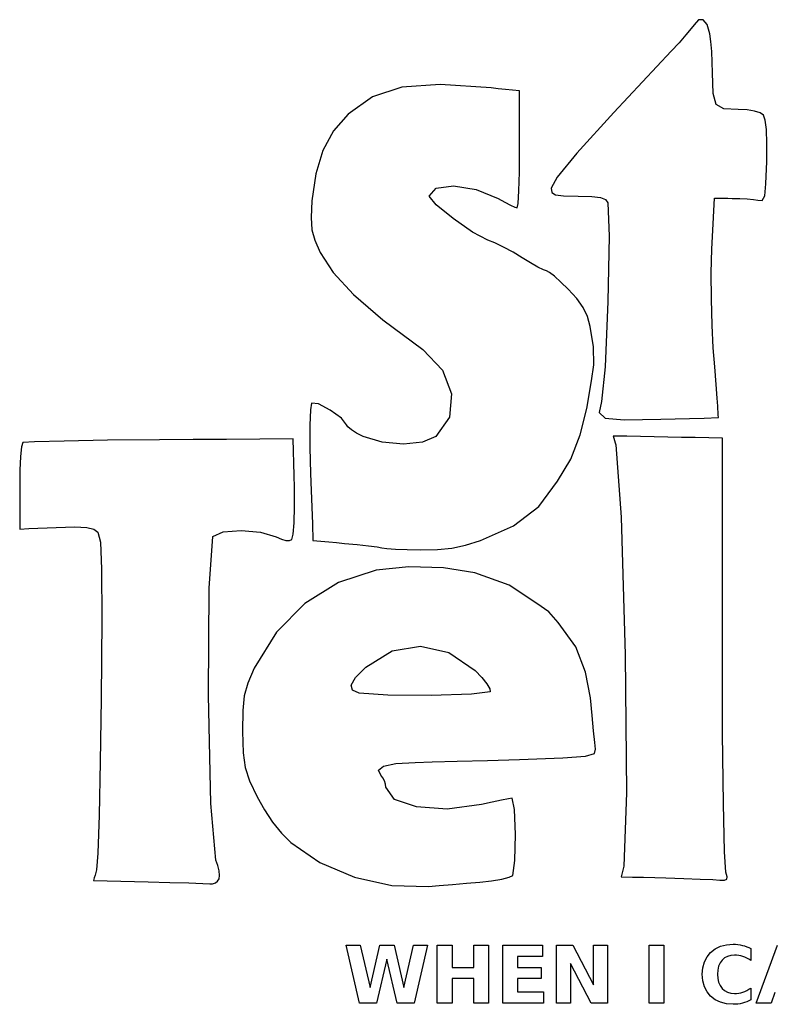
# Model space of a CAD drawing. Extents: x -60 to 54, y -31 to 36.
# Drawn here: x -59.9 to -9.3, y -30.4 to 35.8 of the extents above; entities that cross this region are included whole.
import ezdxf

# ---------------------------------------------------------------- set-up
doc = ezdxf.new("R2010")
doc.units = 0
for name, color, linetype in [('e', 7, 'CONTINUOUS'), ('l', 7, 'CONTINUOUS'), ('S', 7, 'CONTINUOUS'), ('t', 7, 'CONTINUOUS'), ('text', 7, 'CONTINUOUS')]:
    doc.layers.add(name, color=color, linetype=linetype)

msp = doc.modelspace()

# ---------------------------------------------------------------- linework, layer by layer
at = {"layer": 'e', "color": 7}
for p, q in [((-35.910042, -1.25823), (-38.436818, -2.06742)), ((-33.705829, -1.03375), (-35.910042, -1.25823)), ((-31.391798, -1.09855), (-33.705829, -1.03375)), ((-29.277679, -1.42523), (-31.391798, -1.09855)), ((-26.979577, -2.25026), (-29.277679, -1.42523)), ((-38.436818, -2.06742), (-40.698062, -3.47851)), ((-25.105227, -3.48429), (-26.979577, -2.25026)), ((-40.698062, -3.47851), (-42.613374, -5.42683)), ((-24.301303, -4.0495), (-25.105227, -3.48429)), ((-23.684421, -4.77651), (-24.301303, -4.0495)), ((-22.491853, -6.39498), (-23.684421, -4.77651)), ((-42.613374, -5.42683), (-44.102354, -7.84771)), ((-34.841366, -6.67148), (-32.936927, -6.3469)), ((-32.936927, -6.3469), (-31.029711, -6.78776)), ((-21.830563, -8.11374), (-22.491853, -6.39498)), ((-36.600485, -7.76583), (-34.841366, -6.67148)), ((-31.029711, -6.78776), (-29.262261, -7.9897)), ((-44.102354, -7.84771), (-44.544759, -8.8528)), ((-37.290846, -8.46663), (-36.600485, -7.76583)), ((-37.592472, -8.97994), (-37.290846, -8.46663)), ((-29.262261, -7.9897), (-28.810833, -8.45788)), ((-28.810833, -8.45788), (-28.467489, -8.8839)), ((-21.514089, -9.83744), (-21.830563, -8.11374)), ((-44.544759, -8.8528), (-44.786268, -9.69797)), ((-37.510112, -9.32436), (-37.592472, -8.97994)), ((-28.467489, -8.8839), (-28.265796, -9.22076)), ((-28.265796, -9.22076), (-28.239316, -9.4215)), ((-44.786268, -9.69797), (-44.881598, -10.68009)), ((-37.048513, -9.51845), (-37.510112, -9.32436)), ((-37.048509, -9.5185), (-37.048513, -9.51845)), ((-35.127931, -9.6516), (-37.048509, -9.51846)), ((-37.048509, -9.51846), (-37.048509, -9.51847)), ((-37.048509, -9.51847), (-37.048509, -9.51848)), ((-37.048509, -9.51848), (-37.048509, -9.5185)), ((-32.202889, -9.6708), (-35.127931, -9.6516)), ((-29.498358, -9.5896), (-32.202889, -9.6708)), ((-28.239316, -9.4215), (-29.498358, -9.5896)), ((-21.400955, -11.00925), (-21.514089, -9.83744)), ((-44.881598, -10.68009), (-44.885498, -12.09602)), ((-21.298665, -12.04836), (-21.400955, -11.00925)), ((-44.885498, -12.09602), (-44.841898, -13.52271)), ((-21.218455, -12.84191), (-21.298665, -12.04836)), ((-21.171565, -13.27702), (-21.218455, -12.84191)), ((-44.841898, -13.52271), (-44.711752, -14.51875)), ((-26.266741, -13.96945), (-23.370566, -13.86658)), ((-23.370566, -13.86658), (-21.837017, -13.75508)), ((-21.837017, -13.75508), (-21.244535, -13.57765)), ((-21.244535, -13.57765), (-21.171565, -13.27702)), ((-44.711752, -14.51875), (-44.424551, -15.40153)), ((-35.746178, -14.68454), (-35.41202, -14.42188)), ((-35.41202, -14.42188), (-34.589175, -14.25095)), ((-34.589175, -14.25095), (-33.278199, -14.17195)), ((-33.278199, -14.17195), (-32.151963, -14.14385)), ((-32.151963, -14.14385), (-30.454599, -14.09625)), ((-30.454599, -14.09625), (-28.41617, -14.03595)), ((-28.41617, -14.03595), (-26.266741, -13.96945)), ((-35.591091, -15.03874), (-35.746178, -14.68454)), ((-35.463534, -15.2034), (-35.591091, -15.03874)), ((-35.359076, -15.40887), (-35.463534, -15.2034)), ((-44.424551, -15.40153), (-43.90979, -16.48845)), ((-35.288496, -15.62894), (-35.359076, -15.40887)), ((-35.262576, -15.83741), (-35.288496, -15.62894)), ((-34.688031, -16.66009), (-35.262576, -15.83741)), ((-43.90979, -16.48845), (-43.419574, -17.36636)), ((-33.194409, -17.17127), (-34.688031, -16.66009)), ((-31.12673, -17.30814), (-33.194409, -17.17127)), ((-28.830013, -17.00794), (-31.12673, -17.30814)), ((-28.11061, -16.84346), (-28.830013, -17.00794)), ((-27.484201, -16.70877), (-28.11061, -16.84346)), ((-27.018067, -16.61777), (-27.484201, -16.70877)), ((-26.779492, -16.58437), (-27.018067, -16.61777)), ((-26.609429, -17.3343), (-26.779492, -16.58437)), ((-43.419574, -17.36636), (-42.866624, -18.18432)), ((-26.540129, -19.01629), (-26.609429, -17.3343)), ((-42.866624, -18.18432), (-42.266283, -18.92161)), ((-42.266283, -18.92161), (-41.633897, -19.55756)), ((-26.579089, -20.77863), (-26.540129, -19.01629)), ((-41.633897, -19.55756), (-39.700435, -20.89839)), ((-39.700435, -20.89839), (-37.370661, -21.88395)), ((-26.733814, -21.76965), (-26.579089, -20.77863)), ((-26.968547, -21.89558), (-26.733814, -21.76965)), ((-37.370661, -21.88395), (-34.860555, -22.44521)), ((-34.860555, -22.44521), (-32.386096, -22.51311)), ((-32.386096, -22.51311), (-31.674983, -22.45331)), ((-31.674983, -22.45331), (-30.789441, -22.37931)), ((-30.789441, -22.37931), (-29.84233, -22.30051)), ((-29.84233, -22.30051), (-28.946513, -22.22641)), ((-28.946513, -22.22641), (-28.946513, -22.22641)), ((-28.946513, -22.22641), (-28.946512, -22.22641)), ((-28.946512, -22.22641), (-28.946512, -22.22641)), ((-28.946512, -22.22641), (-28.946504, -22.22654)), ((-28.946504, -22.22654), (-28.147496, -22.13904)), ((-28.147496, -22.13904), (-27.463976, -22.02371)), ((-27.463976, -22.02371), (-26.968547, -21.89558))]:
    msp.add_line(p, q, dxfattribs=at)
at = {"layer": 'l', "color": 7}
for p, q in [((-19.064748, 7.75413), (-19.98247, 7.77253)), ((-19.98247, 7.77253), (-19.93481, 7.62178)), ((-19.93481, 7.62178), (-19.88715, 7.47104)), ((-19.88715, 7.47104), (-19.83949, 7.32029)), ((-19.83949, 7.32029), (-19.79183, 7.16954)), ((-18.147026, 7.73563), (-19.064748, 7.75413)), ((-17.229304, 7.71723), (-18.147026, 7.73563)), ((-16.311582, 7.69883), (-17.229304, 7.71723)), ((-15.39386, 7.68033), (-16.311582, 7.69883)), ((-14.476139, 7.66193), (-15.39386, 7.68033)), ((-13.558417, 7.64343), (-14.476139, 7.66193)), ((-12.640695, 7.62503), (-13.558417, 7.64343)), ((-12.640695, 4.05316), (-12.640695, 7.62503)), ((-19.79183, 7.16954), (-19.436631, 2.32197)), ((-12.640695, 0.48128), (-12.640695, 4.05316)), ((-19.436631, 2.32197), (-19.174028, -6.93358)), ((-12.640695, -3.0906), (-12.640695, 0.48128)), ((-12.640695, -6.66247), (-12.640695, -3.0906)), ((-19.174028, -6.93358), (-19.086738, -16.21487)), ((-12.622605, -12.25701), (-12.640695, -6.66247)), ((-12.573345, -16.92789), (-12.622605, -12.25701)), ((-19.086738, -16.21487), (-19.257482, -21.13964)), ((-12.500435, -20.18676), (-12.573345, -16.92789)), ((-12.411405, -21.54528), (-12.500435, -20.18676)), ((-19.257482, -21.13964), (-19.303222, -21.31931)), ((-19.394702, -21.67866), (-19.440442, -21.85834)), ((-19.348962, -21.49899), (-19.394702, -21.67866)), ((-19.303222, -21.31931), (-19.348962, -21.49899)), ((-12.411378, -21.54554), (-12.411405, -21.54528)), ((-12.411378, -21.54555), (-12.411378, -21.54554)), ((-12.311768, -21.85635), (-12.411378, -21.54555)), ((-12.411378, -21.54555), (-12.411378, -21.54555)), ((-12.411378, -21.54555), (-12.411378, -21.54555)), ((-19.440442, -21.85834), (-18.68969, -21.87954)), ((-18.68969, -21.87954), (-17.938937, -21.90064)), ((-17.938937, -21.90064), (-17.188185, -21.92184)), ((-17.188185, -21.92184), (-16.437432, -21.94294)), ((-16.437432, -21.94294), (-15.222012, -21.98034)), ((-15.222012, -21.98034), (-14.13262, -22.01944)), ((-14.13262, -22.01944), (-13.28834, -22.05564)), ((-13.28834, -22.05564), (-12.808253, -22.08424)), ((-12.808253, -22.08424), (-12.486986, -22.09424)), ((-12.486986, -22.09424), (-12.329228, -22.02874)), ((-12.329228, -22.02874), (-12.311768, -21.85635))]:
    msp.add_line(p, q, dxfattribs=at)
at = {"layer": 'S', "color": 7}
for p, q in [((-34.184334, 31.22929), (-36.153714, 30.57687)), ((-31.61822, 31.41276), (-34.184334, 31.22929)), ((-28.184965, 31.17712), (-31.61822, 31.41276)), ((-27.705408, 31.12522), (-28.184965, 31.17712)), ((-27.225851, 31.07332), (-27.705408, 31.12522)), ((-36.153714, 30.57687), (-37.796769, 29.40567)), ((-26.746293, 31.02142), (-27.225851, 31.07332)), ((-26.266736, 30.96952), (-26.746293, 31.02142)), ((-26.266736, 29.98622), (-26.266736, 30.96952)), ((-26.266736, 29.00293), (-26.266736, 29.98622)), ((-37.796769, 29.40567), (-38.769038, 28.29123)), ((-26.266736, 28.01963), (-26.266736, 29.00293)), ((-38.769038, 28.29123), (-39.492787, 26.96254)), ((-26.266736, 27.03633), (-26.266736, 28.01963)), ((-39.492787, 26.96254), (-39.975012, 25.40285)), ((-26.280556, 25.50914), (-26.266736, 27.03633)), ((-39.975012, 25.40285), (-40.222705, 23.59539)), ((-26.318196, 24.25851), (-26.280556, 25.50914)), ((-31.882058, 24.44364), (-30.711065, 24.59444)), ((-30.711065, 24.59444), (-29.1981, 24.35563)), ((-32.352151, 23.89147), (-31.882058, 24.44364)), ((-31.873167, 23.30468), (-32.352151, 23.89147)), ((-29.1981, 24.35563), (-27.702091, 23.73899)), ((-26.373906, 23.41348), (-26.318196, 24.25851)), ((-40.222705, 23.59539), (-40.277145, 22.45279)), ((-30.745005, 22.38864), (-31.873167, 23.30468)), ((-27.702091, 23.73899), (-27.266992, 23.49211)), ((-27.266992, 23.49211), (-26.884366, 23.28993)), ((-26.884366, 23.28993), (-26.595561, 23.15333)), ((-26.441926, 23.10313), (-26.373906, 23.41348)), ((-26.595561, 23.15333), (-26.441926, 23.10313)), ((-40.277145, 22.45279), (-40.226585, 21.64244)), ((-29.430853, 21.48789), (-30.745005, 22.38864)), ((-40.226585, 21.64244), (-40.034816, 20.93798)), ((-28.393897, 20.947), (-29.430853, 21.48789)), ((-40.034816, 20.93798), (-39.665627, 20.11308)), ((-27.928978, 20.7594), (-28.393897, 20.947)), ((-27.339907, 20.4725), (-27.928978, 20.7594)), ((-39.665627, 20.11308), (-38.797248, 18.75484)), ((-26.702234, 20.12535), (-27.339907, 20.4725)), ((-26.091504, 19.75698), (-26.702234, 20.12535)), ((-25.5332, 19.41251), (-26.091504, 19.75698)), ((-25.03827, 19.13042), (-25.5332, 19.41251)), ((-38.797248, 18.75484), (-37.426541, 17.27592)), ((-24.660461, 18.93982), (-25.03827, 19.13042)), ((-24.453519, 18.86982), (-24.660461, 18.93982)), ((-24.261265, 18.77372), (-24.453519, 18.86982)), ((-23.923447, 18.51206), (-24.261265, 18.77372)), ((-23.487703, 18.1248), (-23.923447, 18.51206)), ((-23.001673, 17.65191), (-23.487703, 18.1248)), ((-37.426541, 17.27592), (-35.453922, 15.5818)), ((-22.416003, 17.00705), (-23.001673, 17.65191)), ((-21.999347, 16.41443), (-22.416003, 17.00705)), ((-21.713513, 15.80891), (-21.999347, 16.41443)), ((-35.453922, 15.5818), (-32.779806, 13.57796)), ((-21.520305, 15.12534), (-21.713513, 15.80891)), ((-21.304662, 13.76957), (-21.520305, 15.12534)), ((-32.779806, 13.57796), (-31.459606, 12.20165)), ((-21.273682, 12.56228), (-21.304662, 13.76957)), ((-31.459606, 12.20165), (-30.847694, 10.61184)), ((-21.42814, 11.48905), (-21.273682, 12.56228)), ((-21.7462, 9.62303), (-21.42814, 11.48905)), ((-30.847694, 10.61184), (-30.980063, 9.04542)), ((-40.261635, 9.98218), (-40.332585, 9.53382)), ((-39.790324, 9.93168), (-40.261635, 9.98218)), ((-38.992913, 9.52086), (-39.790324, 9.93168)), ((-40.332585, 9.53382), (-40.366695, 8.49094)), ((-38.241554, 8.97869), (-38.992913, 9.52086)), ((-22.192959, 7.85903), (-21.7462, 9.62303)), ((-37.908401, 8.53418), (-38.241554, 8.97869)), ((-30.980063, 9.04542), (-31.892706, 7.73929)), ((-40.366695, 8.49094), (-40.362095, 7.00904)), ((-37.819671, 8.3876), (-37.908401, 8.53418)), ((-37.578083, 8.19089), (-37.819671, 8.3876)), ((-37.220534, 7.96978), (-37.578083, 8.19089)), ((-36.78392, 7.74999), (-37.220534, 7.96978)), ((-35.496117, 7.36262), (-36.78392, 7.74999)), ((-34.077237, 7.23133), (-35.496117, 7.36262)), ((-32.788894, 7.3567), (-34.077237, 7.23133)), ((-31.892706, 7.73929), (-32.788894, 7.3567)), ((-22.83165, 6.22017), (-22.192959, 7.85903)), ((-40.362095, 7.00904), (-40.317055, 5.24359)), ((-23.725499, 4.72959), (-22.83165, 6.22017)), ((-40.317055, 5.24359), (-40.277125, 4.11911)), ((-24.97845, 3.03649), (-23.725499, 4.72959)), ((-40.277125, 4.11911), (-40.237195, 2.99464)), ((-40.237195, 2.99464), (-40.197265, 1.87016)), ((-26.670709, 1.735), (-24.97845, 3.03649)), ((-40.197265, 1.87016), (-40.157335, 0.74568)), ((-28.89006, 0.73588), (-26.670709, 1.735)), ((-40.157335, 0.74568), (-39.628176, 0.69778)), ((-39.628176, 0.69778), (-39.099018, 0.64988)), ((-29.895552, 0.42183), (-28.890027, 0.73583)), ((-28.890029, 0.73584), (-28.89006, 0.73588)), ((-28.890028, 0.73584), (-28.890029, 0.73584)), ((-28.890028, 0.73583), (-28.890028, 0.73584)), ((-28.890027, 0.73583), (-28.890028, 0.73583)), ((-39.099018, 0.64988), (-38.569859, 0.60188)), ((-38.569859, 0.60188), (-38.0407, 0.55398)), ((-38.0407, 0.55398), (-37.187531, 0.47098)), ((-37.187531, 0.47098), (-36.429234, 0.38678)), ((-36.429234, 0.38678), (-35.848284, 0.31118)), ((-35.848284, 0.31118), (-35.527158, 0.25398)), ((-35.527158, 0.25398), (-35.200416, 0.20948)), ((-35.200416, 0.20948), (-34.604182, 0.16848)), ((-34.604182, 0.16848), (-33.823263, 0.13548)), ((-33.823263, 0.13548), (-32.94247, 0.11508)), ((-32.94247, 0.11508), (-31.795663, 0.13078)), ((-31.795663, 0.13078), (-30.82206, 0.22658)), ((-30.82206, 0.22658), (-29.895552, 0.42183))]:
    msp.add_line(p, q, dxfattribs=at)
at = {"layer": 't', "color": 7}
for p, q in [((-14.237261, 35.76387), (-14.545781, 35.42653)), ((-13.925537, 35.75687), (-14.237261, 35.76387)), ((-13.655485, 35.43032), (-13.925537, 35.75687)), ((-14.732868, 35.16939), (-15.085853, 34.74696)), ((-14.545781, 35.42653), (-14.732868, 35.16939)), ((-13.47198, 34.81047), (-13.655485, 35.43032)), ((-15.085853, 34.74696), (-15.554158, 34.21782)), ((-13.40807, 34.29645), (-13.47198, 34.81047)), ((-15.554158, 34.21782), (-16.087206, 33.64059)), ((-13.3553, 33.63034), (-13.40807, 34.29645)), ((-16.087206, 33.64059), (-19.930687, 29.53273)), ((-13.31914, 32.89825), (-13.3553, 33.63034)), ((-13.30507, 32.18628), (-13.31914, 32.89825)), ((-13.26475, 30.80673), (-13.30507, 32.18628)), ((-13.05748, 30.06841), (-13.26475, 30.80673)), ((-12.544353, 29.77177), (-13.05748, 30.06841)), ((-19.930687, 29.53273), (-22.415225, 26.7911)), ((-11.586459, 29.71727), (-12.544353, 29.77177)), ((-10.980295, 29.69197), (-11.586459, 29.71727)), ((-10.481225, 29.61907), (-10.980295, 29.69197)), ((-10.10951, 29.50291), (-10.481225, 29.61907)), ((-9.885413, 29.34791), (-10.10951, 29.50291)), ((-9.757744, 29.01229), (-9.885413, 29.34791)), ((-9.676187, 28.37516), (-9.757744, 29.01229)), ((-9.641535, 27.44719), (-9.676187, 28.37516)), ((-9.654581, 26.23906), (-9.641535, 27.44719)), ((-22.415225, 26.7911), (-23.75147, 25.17546)), ((-9.709013, 24.72333), (-9.654581, 26.23906)), ((-23.75147, 25.17546), (-24.150074, 24.44559)), ((-9.796565, 23.91762), (-9.709013, 24.72333)), ((-24.150074, 24.44559), (-24.099964, 24.14736)), ((-24.099964, 24.14736), (-23.86446, 23.98201)), ((-23.86446, 23.98201), (-23.315821, 23.91101)), ((-23.315821, 23.91101), (-22.326302, 23.89591)), ((-22.326302, 23.89591), (-21.42286, 23.87651)), ((-21.42286, 23.87651), (-20.837509, 23.80791)), ((-9.964342, 23.61796), (-9.796565, 23.91762)), ((-20.837509, 23.80791), (-20.498864, 23.67452)), ((-20.498864, 23.67452), (-20.335538, 23.46074)), ((-20.335538, 23.46074), (-20.250128, 21.20137)), ((-13.211729, 22.90436), (-13.169869, 23.76426)), ((-13.169869, 23.76426), (-12.872213, 23.76126)), ((-12.872213, 23.76126), (-12.574557, 23.75826)), ((-12.574557, 23.75826), (-12.2769, 23.75526)), ((-12.2769, 23.75526), (-11.979244, 23.75226)), ((-11.979244, 23.75226), (-11.475192, 23.73846)), ((-11.475192, 23.73846), (-10.982922, 23.70886)), ((-10.982922, 23.70886), (-10.558865, 23.66786)), ((-10.558865, 23.66786), (-10.259452, 23.61996)), ((-10.259452, 23.61996), (-9.964342, 23.61796)), ((-13.253589, 22.04447), (-13.211729, 22.90436)), ((-13.295449, 21.18457), (-13.253589, 22.04447)), ((-20.250128, 21.20137), (-20.335948, 16.82433)), ((-13.337309, 20.32468), (-13.295449, 21.18457)), ((-13.382329, 18.73863), (-13.337309, 20.32468)), ((-13.381129, 16.96282), (-13.382329, 18.73863)), ((-20.335948, 16.82433), (-20.527005, 12.42216)), ((-13.336509, 15.2143), (-13.381129, 16.96282)), ((-13.251309, 13.7101), (-13.336509, 15.2143)), ((-13.149243, 12.41702), (-13.251309, 13.7101)), ((-20.527005, 12.42216), (-20.757307, 10.0874)), ((-13.058703, 11.24334), (-13.149243, 12.41702)), ((-12.989533, 10.31829), (-13.058703, 11.24334)), ((-20.757307, 10.0874), (-20.922746, 9.36074)), ((-12.951563, 9.77113), (-12.989533, 10.31829)), ((-20.922746, 9.36074), (-20.516095, 8.97984)), ((-12.939998, 9.57942), (-12.951563, 9.77113)), ((-12.928428, 9.38843), (-12.939998, 9.57942)), ((-12.916858, 9.19744), (-12.928428, 9.38843)), ((-20.516095, 8.97984), (-19.236159, 8.85426)), ((-19.236159, 8.85426), (-16.781746, 8.89356)), ((-16.781746, 8.89356), (-15.812632, 8.92176)), ((-15.812632, 8.92176), (-14.843517, 8.95006)), ((-14.843517, 8.95006), (-13.874403, 8.97826)), ((-13.874403, 8.97826), (-12.905288, 9.00646)), ((-12.905288, 9.00646), (-12.916858, 9.19744))]:
    msp.add_line(p, q, dxfattribs=at)
at = {"layer": 'T', "color": 7}
for p, q in [((-59.659073, 7.32673), (-59.740503, 7.05223)), ((-58.868705, 7.38163), (-59.659073, 7.32673)), ((-56.871746, 7.43533), (-58.868705, 7.38163)), ((-53.969883, 7.48173), (-56.871746, 7.43533)), ((-50.464802, 7.51453), (-53.969883, 7.48173)), ((-48.218664, 7.52903), (-50.464802, 7.51453)), ((-45.972526, 7.54363), (-48.218664, 7.52903)), ((-43.726388, 7.55813), (-45.972526, 7.54363)), ((-41.48025, 7.57263), (-43.726388, 7.55813)), ((-41.46159, 6.75779), (-41.48025, 7.57263)), ((-59.740503, 7.05223), (-59.807183, 6.40068)), ((-41.44293, 5.94296), (-41.46159, 6.75779)), ((-59.807183, 6.40068), (-59.852243, 5.46952)), ((-59.852243, 5.46952), (-59.868793, 4.35623)), ((-41.42427, 5.12813), (-41.44293, 5.94296)), ((-41.40561, 4.31329), (-41.42427, 5.12813)), ((-59.868793, 4.35623), (-59.868793, 3.64601)), ((-41.39581, 3.0286), (-41.40561, 4.31329)), ((-59.868793, 3.64601), (-59.868793, 2.93579)), ((-59.868793, 2.93579), (-59.868793, 2.22557)), ((-41.42421, 1.94009), (-41.39581, 3.0286)), ((-59.868793, 2.22557), (-59.868793, 1.51535)), ((-59.868793, 1.51535), (-59.254542, 1.54225)), ((-59.254542, 1.54225), (-58.640291, 1.56915)), ((-58.640291, 1.56915), (-58.026039, 1.59605)), ((-58.026039, 1.59605), (-57.411788, 1.62295)), ((-57.411788, 1.62295), (-56.169808, 1.65935)), ((-56.169808, 1.65935), (-55.366322, 1.62875)), ((-55.366322, 1.62875), (-54.885303, 1.51849)), ((-54.885303, 1.51849), (-54.610724, 1.31585)), ((-46.187107, 1.31957), (-44.987646, 1.40857)), ((-44.987646, 1.40857), (-43.673943, 1.29688)), ((-41.48534, 1.16267), (-41.42421, 1.94009)), ((-54.610724, 1.31585), (-54.446638, 0.63635)), ((-47.14197, -2.46536), (-46.890954, 1.02647)), ((-46.890954, 1.02647), (-46.187107, 1.31957)), ((-43.673943, 1.29688), (-42.627375, 0.98798)), ((-42.627375, 0.98798), (-42.275921, 0.83236)), ((-42.275921, 0.83236), (-41.971268, 0.74906)), ((-41.971268, 0.74906), (-41.731244, 0.74106)), ((-41.731244, 0.74106), (-41.57368, 0.81126)), ((-41.57368, 0.81126), (-41.48534, 1.16267)), ((-54.446638, 0.63635), (-54.360858, -1.182)), ((-54.360858, -1.182), (-54.345288, -4.55336)), ((-47.17167, -9.65101), (-47.14197, -2.46536)), ((-54.345288, -4.55336), (-54.391848, -9.89188)), ((-54.391848, -9.89188), (-54.455588, -14.13947)), ((-47.012223, -16.94189), (-47.17167, -9.65101)), ((-54.455588, -14.13947), (-54.536578, -17.72604)), ((-46.695788, -20.74939), (-47.012223, -16.94189)), ((-54.536578, -17.72604), (-54.624438, -20.2738)), ((-54.624438, -20.2738), (-54.708758, -21.40499)), ((-46.560724, -21.11392), (-46.695788, -20.74939)), ((-46.473114, -21.47239), (-46.560724, -21.11392)), ((-54.804618, -21.76497), (-54.852548, -21.94495)), ((-54.756688, -21.58498), (-54.804618, -21.76497)), ((-54.708758, -21.40499), (-54.756688, -21.58498)), ((-46.440384, -21.78355), (-46.473114, -21.47239)), ((-46.469934, -22.00616), (-46.440384, -21.78355)), ((-54.852548, -21.94495), (-54.900478, -22.12494)), ((-54.900478, -22.12494), (-53.983628, -22.14544)), ((-53.983628, -22.14544), (-53.066777, -22.16594)), ((-53.066777, -22.16594), (-52.149927, -22.18644)), ((-52.149927, -22.18644), (-51.233076, -22.20694)), ((-51.233076, -22.20694), (-49.771903, -22.24334)), ((-49.771903, -22.24334), (-48.504523, -22.28184)), ((-48.504523, -22.28184), (-47.566738, -22.31784)), ((-47.566738, -22.31784), (-47.09435, -22.34684)), ((-47.09435, -22.34684), (-46.899262, -22.33784)), ((-46.899262, -22.33784), (-46.716499, -22.27054)), ((-46.716499, -22.27054), (-46.566551, -22.15614)), ((-46.566551, -22.15614), (-46.469911, -22.00579)), ((-46.469909, -22.00584), (-46.469934, -22.00616)), ((-46.469911, -22.00579), (-46.46991, -22.00581)), ((-46.46991, -22.00581), (-46.46991, -22.00583)), ((-46.46991, -22.00583), (-46.469909, -22.00584))]:
    msp.add_line(p, q, dxfattribs=at)
at = {"layer": 'text', "color": 7}
for p, q in [((-37.931339, -26.46969), (-36.983473, -26.46969)), ((-37.019435, -30.3622), (-37.931339, -26.46969)), ((-36.983473, -26.46969), (-36.320736, -29.29847)), ((-36.320736, -29.29847), (-35.663138, -26.46969)), ((-35.663138, -26.46969), (-34.710134, -26.46969)), ((-34.710134, -26.46969), (-34.052535, -29.29847)), ((-34.052535, -29.29847), (-33.389799, -26.46969)), ((-33.389799, -26.46969), (-32.449638, -26.46969)), ((-32.449638, -26.46969), (-33.353837, -30.3622)), ((-31.799746, -26.46969), (-30.810779, -26.46969)), ((-31.799746, -30.3622), (-31.799746, -26.46969)), ((-30.810779, -26.46969), (-30.810779, -27.95317)), ((-29.351733, -27.95317), (-29.351733, -26.46969)), ((-29.351733, -26.46969), (-28.362766, -26.46969)), ((-28.362766, -26.46969), (-28.362766, -30.3622)), ((-27.39178, -26.46969), (-24.722855, -26.46969)), ((-27.39178, -30.3622), (-27.39178, -26.46969)), ((-24.722855, -26.46969), (-24.722855, -27.22838)), ((-23.795537, -26.46969), (-22.690978, -26.46969)), ((-23.795537, -30.3622), (-23.795537, -26.46969)), ((-22.690978, -26.46969), (-21.296149, -29.13944)), ((-21.296149, -29.13944), (-21.296149, -26.46969)), ((-21.296149, -26.46969), (-20.358557, -26.46969)), ((-20.358557, -26.46969), (-20.358557, -30.3622)), ((-17.558625, -26.46969), (-16.569659, -26.46969)), ((-17.558625, -30.3622), (-17.558625, -26.46969)), ((-16.569659, -26.46969), (-16.569659, -30.3622)), ((-12.768559, -26.53592), (-12.364143, -26.43375)), ((-12.364143, -26.43375), (-11.909957, -26.39965)), ((-11.909957, -26.39965), (-11.751016, -26.40465)), ((-11.751016, -26.40465), (-11.595286, -26.41835)), ((-11.595286, -26.41835), (-11.442766, -26.44115)), ((-11.442766, -26.44115), (-11.293458, -26.47305)), ((-11.293458, -26.47305), (-11.1472, -26.51395)), ((-10.361002, -30.3622), (-8.940486, -26.46969)), ((-13.673079, -27.24018), (-13.428085, -26.94459)), ((-13.428085, -26.94459), (-13.123207, -26.7062)), ((-13.123207, -26.7062), (-12.768559, -26.53592)), ((-11.830326, -27.12696), (-12.080779, -27.14846)), ((-11.684389, -27.13296), (-11.830326, -27.12696)), ((-11.541985, -27.14956), (-11.684389, -27.13296)), ((-11.1472, -26.51395), (-11.003832, -26.56365)), ((-11.003832, -26.56365), (-10.863354, -26.62215)), ((-10.863354, -26.62215), (-10.725766, -26.68945)), ((-10.725766, -26.68945), (-10.725766, -26.89085)), ((-10.725766, -26.89085), (-10.725766, -27.09226)), ((-10.725766, -27.09226), (-10.725766, -27.29366)), ((-35.190489, -27.40306), (-35.878913, -30.3622)), ((-34.494359, -30.3622), (-35.190489, -27.40306)), ((-24.722855, -27.22838), (-26.402814, -27.22838)), ((-26.402814, -27.22838), (-26.402814, -27.95317)), ((-21.463117, -30.3622), (-22.857946, -27.69245)), ((-22.857946, -27.69245), (-22.857946, -30.3622)), ((-13.953072, -27.978), (-13.848074, -27.58465)), ((-13.848074, -27.58465), (-13.673079, -27.24018)), ((-12.79521, -27.65943), (-12.88993, -27.88039)), ((-12.662599, -27.47106), (-12.79521, -27.65943)), ((-12.496915, -27.3205), (-12.662599, -27.47106)), ((-12.302975, -27.21296), (-12.496915, -27.3205)), ((-12.080779, -27.14846), (-12.302975, -27.21296)), ((-11.403112, -27.17726), (-11.541985, -27.14956)), ((-11.267771, -27.21606), (-11.403112, -27.17726)), ((-11.133715, -27.26676), (-11.267771, -27.21606)), ((-10.998695, -27.33016), (-11.133715, -27.26676)), ((-10.862712, -27.40626), (-10.998695, -27.33016)), ((-10.725766, -27.49506), (-10.862712, -27.40626)), ((-10.725766, -27.29366), (-10.725766, -27.49506)), ((-30.810779, -27.95317), (-29.351733, -27.95317)), ((-26.402814, -27.95317), (-24.823035, -27.95317)), ((-24.823035, -27.95317), (-24.823035, -28.71186)), ((-13.988072, -28.42024), (-13.953072, -27.978)), ((-13.953072, -28.86151), (-13.988072, -28.42024)), ((-12.94676, -28.13393), (-12.9657, -28.42007)), ((-12.9657, -28.42007), (-12.94676, -28.70507)), ((-12.88993, -27.88039), (-12.94676, -28.13393)), ((-29.351733, -28.71186), (-30.810779, -28.71186)), ((-30.810779, -28.71186), (-30.810779, -30.3622)), ((-29.351733, -30.3622), (-29.351733, -28.71186)), ((-24.823035, -28.71186), (-26.402814, -28.71186)), ((-26.402814, -28.71186), (-26.402814, -29.60351)), ((-13.848074, -29.25454), (-13.953072, -28.86151)), ((-12.94676, -28.70507), (-12.88993, -28.9578)), ((-12.88993, -28.9578), (-12.79521, -29.17827)), ((-26.402814, -29.60351), (-24.666342, -29.60351)), ((-24.666342, -29.60351), (-24.666342, -30.3622)), ((-13.673079, -29.59934), (-13.848074, -29.25454)), ((-13.428085, -29.89591), (-13.673079, -29.59934)), ((-12.79521, -29.17827), (-12.662599, -29.36648)), ((-12.662599, -29.36648), (-12.496915, -29.51705)), ((-12.496915, -29.51705), (-12.302975, -29.62459)), ((-12.302975, -29.62459), (-12.080779, -29.68909)), ((-12.080779, -29.68909), (-11.830326, -29.71059)), ((-11.830326, -29.71059), (-11.684389, -29.70459)), ((-11.684389, -29.70459), (-11.541985, -29.68799)), ((-11.541985, -29.68799), (-11.403112, -29.66029)), ((-11.403112, -29.66029), (-11.267771, -29.62149)), ((-11.267771, -29.62149), (-11.133715, -29.57079)), ((-11.133715, -29.57079), (-10.998695, -29.50739)), ((-10.998695, -29.50739), (-10.862712, -29.43129)), ((-10.862712, -29.43129), (-10.725766, -29.34249)), ((-10.725766, -29.34249), (-10.725766, -29.54392)), ((-10.725766, -29.54392), (-10.725766, -29.74535)), ((-10.725766, -29.74535), (-10.725766, -29.94678)), ((-9.122867, -29.65304), (-9.366898, -30.3622)), ((-35.878913, -30.3622), (-37.019435, -30.3622)), ((-33.353837, -30.3622), (-34.494359, -30.3622)), ((-30.810779, -30.3622), (-31.799746, -30.3622)), ((-28.362766, -30.3622), (-29.351733, -30.3622)), ((-24.666342, -30.3622), (-27.39178, -30.3622)), ((-22.857946, -30.3622), (-23.795537, -30.3622)), ((-20.358557, -30.3622), (-21.463117, -30.3622)), ((-16.569659, -30.3622), (-17.558625, -30.3622)), ((-13.123207, -30.13316), (-13.428085, -29.89591)), ((-12.768559, -30.30263), (-13.123207, -30.13316)), ((-12.364143, -30.40431), (-12.768559, -30.30263)), ((-11.909957, -30.43821), (-12.364143, -30.40431)), ((-11.751016, -30.43321), (-11.909957, -30.43821)), ((-11.595286, -30.41951), (-11.751016, -30.43321)), ((-11.442766, -30.39671), (-11.595286, -30.41951)), ((-11.293458, -30.36481), (-11.442766, -30.39671)), ((-11.1472, -30.32391), (-11.293458, -30.36481)), ((-11.003833, -30.27421), (-11.1472, -30.32391)), ((-10.863354, -30.21571), (-11.003833, -30.27421)), ((-10.725766, -30.14841), (-10.863354, -30.21571)), ((-10.725766, -29.94678), (-10.725766, -30.14841)), ((-9.366898, -30.3622), (-10.361002, -30.3622))]:
    msp.add_line(p, q, dxfattribs=at)

doc.saveas('drawing.dxf')
